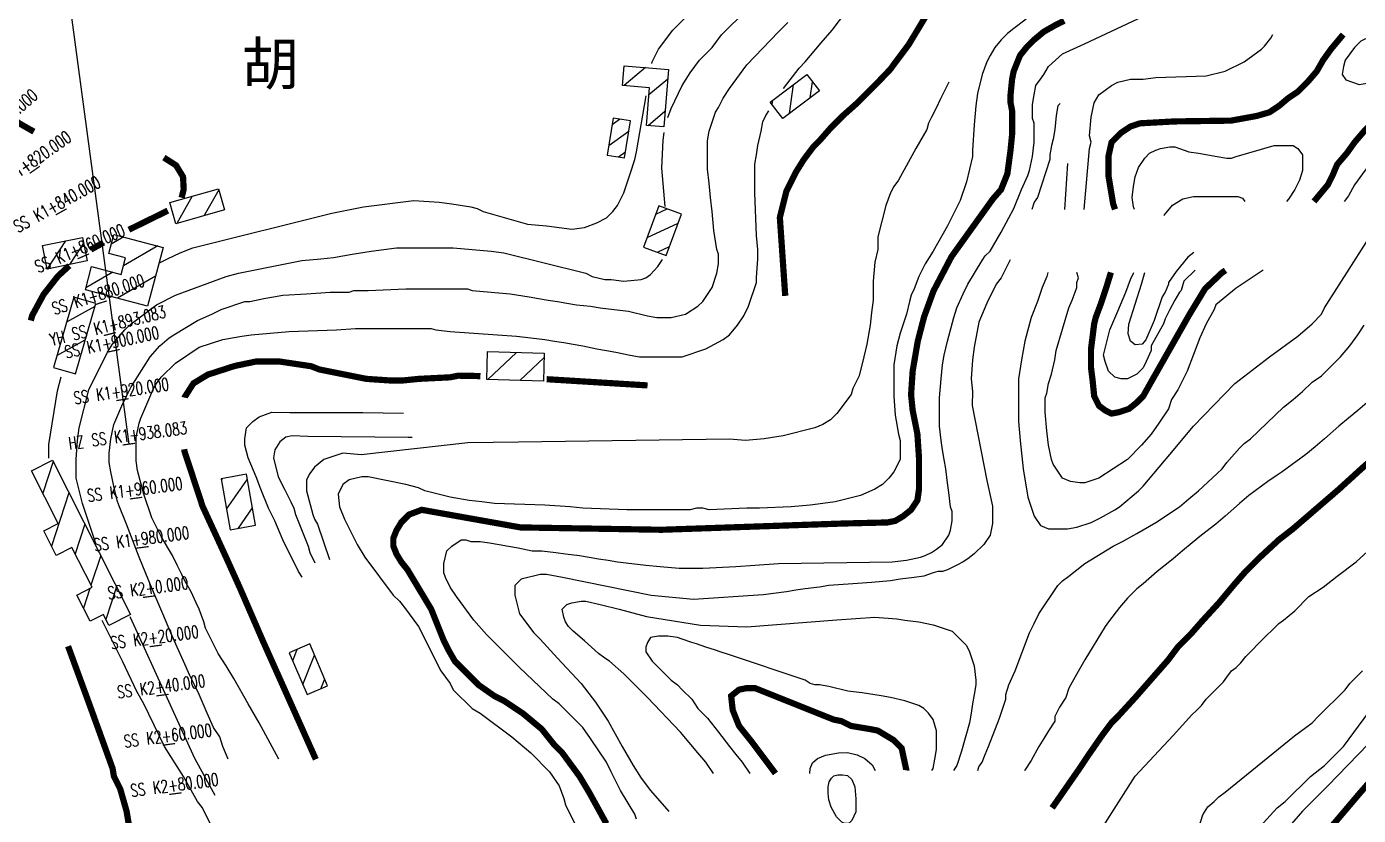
# Model space of a CAD drawing. Extents: x 35515948 to 35520624, y 3302916 to 3308279.
# Drawn here: x 35518565 to 35519101, y 3304889 to 3305207 of the extents above; entities that cross this region are included whole.
import ezdxf

# ---------------------------------------------------------------- set-up
doc = ezdxf.new("R2010")
doc.units = 0
doc.header["$LTSCALE"] = 10000
doc.header["$MEASUREMENT"] = 0
doc.layers.get('0').update_dxf_attribs({"linetype": 'CONTINUOUS'})
doc.layers.add('2113', color=7, linetype='CONTINUOUS')
doc.layers.add('HY_DX_DGXZ', color=3, linetype='CONTINUOUS')
doc.styles.add('HyStandard', font='txt.shx', dxfattribs={"width": 0.7, "bigfont": 'hztxt.shx'})
doc.styles.add('仿宋体', font='')
doc.styles.get('仿宋体').set_extended_font_data('文鼎CS仿宋体')

msp = doc.modelspace()

# ---------------------------------------------------------------- linework, layer by layer
at = {"linetype": 'Continuous', "lineweight": -3, "transparency": 33554687}
msp.add_line((35518577.68, 3305250.35), (35518606.01, 3305038.65), dxfattribs=at)
at = {"linetype": 'Continuous', "ltscale": 0.005, "transparency": 33554687, "const_width": 0.5}
for points in [[(35518570.24, 3305150.53), (35518566.15, 3305147.66)], [(35518581.01, 3305133.39), (35518576.65, 3305130.94)], [(35518590.02, 3305115.26), (35518585.43, 3305113.26)], [(35518597.16, 3305096.32), (35518592.4, 3305094.79)], [(35518600.8, 3305083.58), (35518595.95, 3305082.37)], [(35518600.8, 3305083.58), (35518595.95, 3305082.37)], [(35518602.39, 3305076.77), (35518597.5, 3305075.71)], [(35518605.97, 3305056.94), (35518601.03, 3305056.19)], [(35518608.49, 3305038.99), (35518603.53, 3305038.32)], [(35518608.49, 3305038.99), (35518603.53, 3305038.32)], [(35518611.39, 3305017.26), (35518606.44, 3305016.6)], [(35518614.05, 3304997.44), (35518609.09, 3304996.78)], [(35518616.7, 3304977.62), (35518611.74, 3304976.95)], [(35518619.35, 3304957.79), (35518614.4, 3304957.13)], [(35518622, 3304937.97), (35518617.05, 3304937.31)], [(35518624.66, 3304918.15), (35518619.7, 3304917.48)], [(35518627.31, 3304898.32), (35518622.35, 3304897.66)]]:
    msp.add_lwpolyline(points, dxfattribs=at)
at = {"layer": '2113', "linetype": 'Continuous', "ltscale": 0.005}
for p, q in [((35518813.88, 3305190.24), (35518805.29, 3305182.99)), ((35518822.81, 3305185.63), (35518815.28, 3305179.27)), ((35518880.16, 3305178.03), (35518881.07, 3305184.52)), ((35518871.79, 3305171.73), (35518873.44, 3305183.44)), ((35518864.82, 3305175.32), (35518865.07, 3305177.14)), ((35518800.43, 3305167.32), (35518803.44, 3305169.48)), ((35518821.71, 3305172.54), (35518814.97, 3305166.85)), ((35518799.06, 3305158.9), (35518807.24, 3305164.78)), ((35518802.97, 3305154.28), (35518805.86, 3305156.36)), ((35518631.44, 3305138.44), (35518625.32, 3305127.51)), ((35518642.22, 3305141.05), (35518636.39, 3305130.63)), ((35518818.05, 3305131.26), (35518822.65, 3305133.37)), ((35518814.55, 3305121.86), (35518826.99, 3305127.56)), ((35518580.58, 3305120.51), (35518573.15, 3305109.28)), ((35518604.01, 3305122.04), (35518598.93, 3305119.09)), ((35518571.47, 3305118.66), (35518571.3, 3305118.39)), ((35518587.83, 3305119.55), (35518582.14, 3305110.95)), ((35518617.68, 3305118.43), (35518603.88, 3305110.4)), ((35518818.66, 3305115.94), (35518823.5, 3305118.16)), ((35518599.59, 3305107.9), (35518588.78, 3305101.61)), ((35518616.79, 3305106.34), (35518601.47, 3305097.42)), ((35518581.02, 3305087.88), (35518592.43, 3305094.18)), ((35518577.11, 3305074.29), (35518588.52, 3305080.59)), ((35518762, 3305075.59), (35518750.41, 3305064.65)), ((35518773.05, 3305073.48), (35518763.3, 3305064.28)), ((35518575.55, 3305031.68), (35518571.38, 3305018.96)), ((35518643.25, 3305024.13), (35518643.74, 3305024.84)), ((35518645.31, 3305012.53), (35518653.74, 3305024.6)), ((35518581.94, 3305019.07), (35518574.91, 3304997.65)), ((35518650.09, 3305004.82), (35518655.8, 3305013.01)), ((35518588.32, 3305006.45), (35518584.41, 3304994.52)), ((35518594.71, 3304993.83), (35518590.79, 3304981.9)), ((35518590.36, 3304980.59), (35518587.77, 3304972.67)), ((35518601.09, 3304981.21), (35518596.78, 3304968.08)), ((35518671.95, 3304951.48), (35518673.81, 3304956.1)), ((35518676.03, 3304941.95), (35518680.73, 3304953.67)), ((35518683.23, 3304940.2), (35518684.81, 3304944.14))]:
    msp.add_line(p, q, dxfattribs=at)
for points in [[(35518823.13, 3305189.47), (35518821.19, 3305166.32), (35518814.24, 3305166.91), (35518815.52, 3305182.13), (35518804.68, 3305183.04), (35518805.35, 3305190.96)], [(35518878.83, 3305187.5), (35518883.86, 3305180.82), (35518869.07, 3305169.68), (35518864.04, 3305176.36)], [(35518798.42, 3305155.02), (35518805.45, 3305153.87), (35518807.89, 3305168.75), (35518800.86, 3305169.9)], [(35518642.11, 3305141.45), (35518644.52, 3305132.93), (35518624.95, 3305127.4), (35518622.55, 3305135.93)], [(35518813.12, 3305118), (35518822.19, 3305114.63), (35518828.36, 3305131.25), (35518819.3, 3305134.62)], [(35518587.35, 3305121.89), (35518589.28, 3305112.4), (35518573.18, 3305109.13), (35518571.26, 3305118.61)], [(35518619.83, 3305117.86), (35518613.59, 3305094.22), (35518588.57, 3305100.83), (35518591.04, 3305110.16), (35518602.99, 3305107), (35518604.75, 3305113.68), (35518597.97, 3305115.46), (35518599.99, 3305123.1)], [(35518575.75, 3305069.56), (35518584.61, 3305067.01), (35518592.75, 3305095.28), (35518583.89, 3305097.83)], [(35518773.1, 3305075.27), (35518772.78, 3305064), (35518749.99, 3305064.66), (35518750.31, 3305075.93)], [(35518606.73, 3304970.07), (35518598.01, 3304965.65), (35518595.78, 3304970.07), (35518590.45, 3304967.37), (35518585.11, 3304977.93), (35518591.24, 3304981.03), (35518583.14, 3304997.02), (35518576.84, 3304993.83), (35518571.82, 3305003.76), (35518577.59, 3305006.68), (35518566.83, 3305027.94), (35518575.28, 3305032.22)], [(35518646.79, 3305004.23), (35518657.04, 3305006.06), (35518653.39, 3305026.56), (35518643.14, 3305024.73)], [(35518677.77, 3304937.87), (35518685.99, 3304941.38), (35518678.78, 3304958.23), (35518670.56, 3304954.72)]]:
    msp.add_lwpolyline(points, close=True, dxfattribs=at)
at = {"layer": 'HY_DX_DGXZ', "linetype": 'Continuous', "ltscale": 0.005}
for points, elevation in [([(35518869.43, 3305181.76), (35518875.63, 3305190.02), (35518878.17, 3305192.56), (35518884.52, 3305200.18), (35518888.96, 3305205.26), (35518900.39, 3305220.5), (35518903.57, 3305225.58), (35518908.65, 3305233.2), (35518911.82, 3305238.28), (35518913.73, 3305242.73), (35518916.27, 3305247.17), (35518921.35, 3305254.79), (35518921.98, 3305257.33), (35518933.41, 3305274.48), (35518940.4, 3305283.37), (35518953.1, 3305296.07), (35518953.11, 3305296.08)], 420), ([(35518816.45, 3305191.88), (35518816.57, 3305192.56), (35518819.11, 3305197.64), (35518824.83, 3305205.26), (35518843.24, 3305223.68), (35518855.26, 3305237.71), (35518862.49, 3305247.74), (35518867.81, 3305257.42), (35518871.57, 3305263.81)], 405), ([(35518822.8, 3305170.2), (35518824.22, 3305173.71), (35518828.64, 3305183.04), (35518831.81, 3305188.12), (35518835.62, 3305193.2), (35518840.7, 3305198.28), (35518844.51, 3305203.36), (35518854.67, 3305213.52), (35518859.75, 3305218.6), (35518866.1, 3305225.58), (35518867.37, 3305226.22), (35518872.44, 3305231.96), (35518878.1, 3305238.33), (35518882.81, 3305243.56), (35518887.44, 3305250.53), (35518892.83, 3305263.81)], 410), ([(35518646.01, 3304911.8), (35518643.85, 3304916.97), (35518642.58, 3304920.78), (35518640.04, 3304924.59), (35518637.5, 3304930.31), (35518634.33, 3304937.93), (35518632.42, 3304941.74), (35518630.52, 3304945.55), (35518627.98, 3304951.26), (35518625.44, 3304956.98), (35518622.9, 3304962.69), (35518619.72, 3304970.31), (35518616.55, 3304977.93), (35518614.01, 3304983.65), (35518610.2, 3304993.17), (35518605.12, 3305006.51), (35518601.94, 3305014.13), (35518601.31, 3305016.03), (35518600.04, 3305021.75), (35518598.77, 3305027.46), (35518598.13, 3305031.27), (35518598.13, 3305035.08), (35518598.77, 3305040.8), (35518600.04, 3305046.51), (35518603.21, 3305054.13), (35518605.12, 3305057.94), (35518607.02, 3305061.75), (35518614.64, 3305073.82), (35518618.45, 3305078.26), (35518622.26, 3305081.44), (35518624.17, 3305082.71), (35518633.69, 3305088.42), (35518639.41, 3305090.96), (35518643.22, 3305092.87), (35518652.74, 3305096.04), (35518654.65, 3305096.04), (35518660.36, 3305097.31), (35518664.17, 3305097.95), (35518667.98, 3305098.58), (35518677.51, 3305099.22), (35518687.03, 3305099.85), (35518690.84, 3305099.85), (35518694.65, 3305099.85), (35518696.56, 3305100.49), (35518698.46, 3305100.49), (35518702.27, 3305100.49), (35518717.51, 3305101.12), (35518721.32, 3305101.12), (35518742.28, 3305101.12), (35518744.18, 3305100.49), (35518751.8, 3305099.85), (35518759.42, 3305099.22), (35518767.04, 3305097.95), (35518770.85, 3305097.31), (35518774.66, 3305096.68), (35518778.47, 3305096.04), (35518782.28, 3305095.41), (35518786.09, 3305094.77), (35518791.81, 3305094.14), (35518795.62, 3305093.5), (35518801.33, 3305092.87), (35518807.05, 3305092.23), (35518814.67, 3305090.33), (35518818.48, 3305089.69), (35518824.19, 3305089.69), (35518829.91, 3305090.96), (35518834.99, 3305094.14), (35518836.89, 3305096.04), (35518840.7, 3305101.76), (35518842.61, 3305107.47), (35518843.24, 3305111.28), (35518843.24, 3305115.09), (35518842.61, 3305117), (35518841.34, 3305124.62), (35518840.7, 3305132.24), (35518840.07, 3305137.95), (35518839.43, 3305143.67), (35518838.8, 3305149.38), (35518838.8, 3305160.81), (35518839.43, 3305164.62), (35518841.97, 3305172.24), (35518843.24, 3305174.15), (35518845.15, 3305177.96), (35518847.69, 3305181.77), (35518854.67, 3305191.29), (35518867.37, 3305204.63), (35518871.18, 3305208.44)], 415), ([(35518967.07, 3305209.71), (35518961.99, 3305205.9), (35518959.45, 3305203.99), (35518956.91, 3305201.45), (35518954.37, 3305198.28), (35518952.46, 3305195.1), (35518951.19, 3305192.56), (35518949.29, 3305187.48), (35518947.38, 3305179.86), (35518946.75, 3305174.78), (35518946.11, 3305167.16), (35518945.48, 3305157), (35518945.48, 3305154.46), (35518942.94, 3305144.3), (35518940.4, 3305136.68), (35518935.32, 3305126.52), (35518929.6, 3305116.36), (35518926.43, 3305111.28), (35518923.89, 3305106.2), (35518921.98, 3305101.12), (35518920.71, 3305098.58), (35518920.08, 3305096.04), (35518918.81, 3305090.96), (35518916.27, 3305083.34), (35518915, 3305078.26), (35518913.73, 3305070.64), (35518913.73, 3305057.94), (35518914.36, 3305050.32), (35518915.63, 3305042.7), (35518916.27, 3305040.16), (35518916.27, 3305032.54), (35518913.73, 3305027.46), (35518911.82, 3305024.92), (35518909.28, 3305022.38), (35518906.11, 3305020.48), (35518900.39, 3305017.94), (35518890.23, 3305015.4), (35518885.15, 3305014.76), (35518880.07, 3305014.13), (35518872.45, 3305013.49), (35518859.75, 3305012.86), (35518854.67, 3305012.86), (35518839.43, 3305012.22), (35518836.89, 3305012.86), (35518834.35, 3305012.86), (35518831.81, 3305012.22), (35518806.41, 3305012.22), (35518788.63, 3305012.86), (35518783.55, 3305013.49), (35518773.39, 3305014.13), (35518753.07, 3305014.76), (35518747.99, 3305015.4), (35518742.91, 3305016.03), (35518735.29, 3305017.3), (35518725.13, 3305019.84), (35518722.59, 3305021.11), (35518717.51, 3305022.38), (35518702.27, 3305025.56), (35518699.73, 3305025.56), (35518694.65, 3305024.29), (35518692.11, 3305022.38), (35518690.21, 3305018.57), (35518690.84, 3305013.49), (35518692.75, 3305008.41), (35518697.83, 3304998.25), (35518701, 3304993.17), (35518712.43, 3304977.93), (35518714.97, 3304975.39), (35518716.88, 3304972.85), (35518720.69, 3304967.77), (35518722.59, 3304965.23), (35518731.48, 3304947.45), (35518735.29, 3304942.37), (35518736.56, 3304939.83), (35518744.18, 3304932.21), (35518747.36, 3304930.31), (35518760.06, 3304920.78), (35518767.68, 3304914.43), (35518775.3, 3304906.81), (35518779.11, 3304901.1), (35518781.01, 3304896.02), (35518781.65, 3304893.48), (35518788, 3304880.78)], 445), ([(35518618.09, 3305111.57), (35518621.63, 3305113.19), (35518626.71, 3305115.73), (35518631.79, 3305117.63), (35518687.67, 3305131.6), (35518700.37, 3305134.14), (35518720.69, 3305136.68), (35518730.85, 3305136.05), (35518735.93, 3305135.41), (35518743.55, 3305134.14), (35518746.09, 3305133.51), (35518748.63, 3305132.24), (35518766.41, 3305127.16), (35518774.03, 3305126.52), (35518784.19, 3305125.25), (35518789.27, 3305125.89), (35518794.35, 3305127.79), (35518798.16, 3305129.7), (35518800.7, 3305132.24), (35518802.6, 3305134.78), (35518805.14, 3305139.86), (35518807.68, 3305147.48), (35518809.59, 3305153.19), (35518810.22, 3305156.37), (35518814.16, 3305178.82)], 405), ([(35518666.42, 3304911.8), (35518658.46, 3304926.5), (35518654.01, 3304934.12), (35518648.3, 3304944.28), (35518645.12, 3304949.36), (35518641.95, 3304954.44), (35518636.87, 3304964.6), (35518636.23, 3304967.14), (35518634.33, 3304972.22), (35518633.06, 3304974.76), (35518631.15, 3304979.2), (35518628.61, 3304983.65), (35518627.34, 3304986.19), (35518625.44, 3304990), (35518623.53, 3304993.81), (35518619.09, 3305001.43), (35518617.18, 3305005.24), (35518615.28, 3305009.05), (35518612.1, 3305018.57), (35518609.56, 3305028.1), (35518608.93, 3305031.91), (35518608.93, 3305041.43), (35518610.2, 3305047.15), (35518610.83, 3305049.05), (35518614.01, 3305056.67), (35518615.91, 3305061.12), (35518617.18, 3305063.02), (35518619.09, 3305065.56), (35518624.8, 3305071.28), (35518634.33, 3305077.63), (35518643.85, 3305080.8), (35518647.66, 3305081.44), (35518651.47, 3305082.07), (35518655.28, 3305082.71), (35518662.9, 3305083.34), (35518670.52, 3305083.98), (35518689.57, 3305084.61), (35518697.19, 3305085.25), (35518701, 3305085.25), (35518727.67, 3305085.25), (35518729.58, 3305084.61), (35518735.29, 3305083.98), (35518744.82, 3305083.34), (35518754.34, 3305082.71), (35518761.96, 3305082.07), (35518767.68, 3305081.44), (35518773.39, 3305080.8), (35518777.2, 3305080.17), (35518781.01, 3305079.53), (35518784.82, 3305078.9), (35518788.63, 3305078.26), (35518794.35, 3305076.99), (35518798.16, 3305076.36), (35518801.97, 3305075.72), (35518807.68, 3305074.45), (35518811.49, 3305073.82), (35518828.64, 3305073.82), (35518838.16, 3305076.99), (35518845.15, 3305080.8), (35518847.69, 3305082.71), (35518850.86, 3305086.52), (35518853.4, 3305090.33), (35518855.31, 3305094.14), (35518858.48, 3305103.66), (35518858.48, 3305105.57), (35518859.12, 3305113.19), (35518859.12, 3305117), (35518858.48, 3305122.71), (35518857.85, 3305139.86), (35518857.85, 3305151.29), (35518858.48, 3305155.1), (35518859.12, 3305158.91), (35518860.39, 3305164.62), (35518861.02, 3305168.43), (35518862.29, 3305170.97), (35518863.48, 3305172.76)], 420), ([(35518821.78, 3305134.29), (35518820.47, 3305149.73), (35518820.99, 3305160.98), (35518821.32, 3305164.08)], 410), ([(35518592.86, 3304998.46), (35518592.79, 3304998.61), (35518587.34, 3305014.76), (35518584.8, 3305024.92), (35518584.8, 3305032.54), (35518585.43, 3305040.16), (35518586.07, 3305045.24), (35518589.88, 3305060.48), (35518597.5, 3305075.72), (35518599.4, 3305078.9), (35518604.48, 3305084.61), (35518607.02, 3305087.15), (35518617.18, 3305094.77), (35518624.8, 3305098.58), (35518629.88, 3305100.49), (35518634.96, 3305102.39), (35518640.04, 3305104.3), (35518645.12, 3305106.2), (35518650.2, 3305107.47), (35518662.9, 3305110.01), (35518675.6, 3305112.55), (35518683.22, 3305113.19), (35518688.3, 3305113.82), (35518695.92, 3305115.09), (35518703.54, 3305116.36), (35518708.62, 3305117), (35518713.7, 3305117.63), (35518736.56, 3305117.63), (35518744.18, 3305117), (35518751.8, 3305116.36), (35518756.88, 3305115.73), (35518789.9, 3305107.47), (35518792.44, 3305106.2), (35518797.52, 3305104.93), (35518800.06, 3305104.93), (35518805.14, 3305104.3), (35518812.13, 3305104.93), (35518814.03, 3305105.57), (35518815.93, 3305106.92), (35518818.9, 3305110.23), (35518820.69, 3305112.99)], 410), ([(35518573.86, 3305032.95), (35518573.86, 3305038.46), (35518577.35, 3305060.18), (35518578.82, 3305065.82)], 405), ([(35518988.66, 3304869.98), (35519010.82, 3304904.96), (35519026.08, 3304921.44), (35519033.67, 3304929.73), (35519035.65, 3304931.58), (35519037.55, 3304933.48), (35519039.46, 3304936.02), (35519041.36, 3304937.93), (35519044.54, 3304941.1), (35519046.44, 3304943.01), (35519047.71, 3304944.91), (35519049.62, 3304947.45), (35519051.52, 3304948.72), (35519053.43, 3304950.63), (35519055.33, 3304953.17), (35519062.95, 3304960.79), (35519066.76, 3304964.6), (35519068.67, 3304966.5), (35519070.57, 3304967.77), (35519075.02, 3304971.58), (35519080.73, 3304977.3), (35519086.45, 3304981.11), (35519092.16, 3304985.55), (35519099.78, 3304991.27), (35519107.4, 3304998.25)], 445), ([(35518647.03, 3304869.35), (35518635.6, 3304892.21), (35518633.69, 3304894.75), (35518627.98, 3304904.91), (35518620.36, 3304916.97), (35518612.1, 3304934.12), (35518609.18, 3304939.06), (35518603.42, 3304951.26), (35518595.28, 3304967.61)], 405), ([(35518640.8, 3304897.28), (35518632.52, 3304912.19), (35518606.67, 3304968.89), (35518606.54, 3304969.16)], 410)]:
    msp.add_lwpolyline(points, dxfattribs=dict(at, elevation=elevation))
at = {"layer": 'HY_DX_DGXZ', "linetype": 'Continuous', "ltscale": 0.005, "flags": 128}
for points, elevation in [([(35518810.22, 3304887.76), (35518809.59, 3304889.67), (35518803.87, 3304899.19), (35518801.97, 3304903), (35518800.06, 3304906.81), (35518798.16, 3304910.62), (35518791.81, 3304920.15), (35518788.63, 3304924.59), (35518779.11, 3304934.12), (35518776.57, 3304936.02), (35518763.23, 3304948.72), (35518749.9, 3304962.06), (35518744.82, 3304967.77), (35518737.83, 3304977.3), (35518735.29, 3304981.11), (35518733.39, 3304984.92), (35518732.75, 3304986.82), (35518732.75, 3304990.63), (35518734.02, 3304995.71), (35518735.93, 3304997.62), (35518739.74, 3305000.16), (35518741.64, 3305000.16), (35518743.55, 3304999.52), (35518747.36, 3304999.52), (35518751.17, 3304998.89), (35518754.98, 3304998.25), (35518758.79, 3304997.62), (35518762.6, 3304996.98), (35518768.31, 3304995.71), (35518772.12, 3304995.71), (35518777.84, 3304995.08), (35518781.65, 3304994.44), (35518787.36, 3304993.81), (35518791.17, 3304993.17), (35518794.98, 3304992.54), (35518798.79, 3304991.9), (35518802.6, 3304991.27), (35518808.32, 3304990.63), (35518814.03, 3304990), (35518819.75, 3304989.36), (35518827.37, 3304988.73), (35518836.89, 3304988.73), (35518850.23, 3304989.36), (35518857.85, 3304990), (35518867.37, 3304990.63), (35518913.09, 3304991.27), (35518918.81, 3304991.9), (35518924.52, 3304993.17), (35518926.43, 3304993.81), (35518928.97, 3304995.08), (35518930.87, 3304996.35), (35518933.41, 3304998.25), (35518935.95, 3305002.06), (35518936.59, 3305003.97), (35518937.22, 3305007.78), (35518937.22, 3305011.59), (35518936.59, 3305013.49), (35518935.95, 3305019.21), (35518935.32, 3305023.02), (35518934.68, 3305028.73), (35518934.05, 3305032.54), (35518933.41, 3305036.35), (35518932.78, 3305040.16), (35518932.14, 3305045.88), (35518932.14, 3305057.31), (35518932.78, 3305064.93), (35518933.41, 3305070.64), (35518934.05, 3305074.45), (35518935.32, 3305080.17), (35518937.86, 3305089.69), (35518939.13, 3305093.5), (35518941.67, 3305099.22), (35518943.57, 3305103.03), (35518949.29, 3305112.55), (35518950.56, 3305114.46), (35518952.46, 3305116.36), (35518956.91, 3305123.98), (35518960.08, 3305129.7), (35518961.99, 3305133.51), (35518965.16, 3305141.13), (35518967.7, 3305146.84), (35518968.34, 3305148.75), (35518969.61, 3305154.46), (35518970.24, 3305160.18), (35518970.24, 3305167.8), (35518969.61, 3305169.7), (35518969.61, 3305175.42), (35518970.24, 3305179.23), (35518970.88, 3305183.04), (35518972.78, 3305185.58), (35518974.05, 3305187.48), (35518975.94, 3305190.71), (35518981.61, 3305195.77), (35518990.51, 3305199.78), (35519035.94, 3305221.23)], 455), ([(35519200.11, 3305207.17), (35519192.49, 3305205.9), (35519184.87, 3305204.63), (35519174.71, 3305202.09), (35519169.63, 3305200.18), (35519167.09, 3305198.91), (35519162.01, 3305195.74), (35519151.85, 3305188.75), (35519146.77, 3305185.58), (35519128.99, 3305172.88), (35519123.91, 3305167.8), (35519115.66, 3305162.08), (35519109.94, 3305157.64), (35519105.5, 3305152.56), (35519104.23, 3305150.02), (35519102.32, 3305147.48), (35519099.15, 3305143.03), (35519096.61, 3305138.59), (35519094.94, 3305136.36)], 470), ([(35518990.3, 3305133.17), (35518992.47, 3305157.64), (35518993.1, 3305160.18), (35518992.47, 3305162.72), (35518993.1, 3305170.34), (35518994.37, 3305176.05), (35518996.28, 3305179.23), (35519001.36, 3305183.04), (35519003.9, 3305184.31), (35519008.98, 3305185.58), (35519014.06, 3305185.58), (35519019.14, 3305186.21), (35519039.46, 3305186.85), (35519047.08, 3305188.75), (35519054.7, 3305192.56), (35519061.68, 3305197.64), (35519062.95, 3305198.91), (35519065.49, 3305202.09), (35519066.29, 3305203.53)], 470), ([(35518935.95, 3305184.36), (35518932.43, 3305177.37), (35518930.87, 3305174.15), (35518928.97, 3305170.34), (35518927.7, 3305167.8), (35518927.06, 3305165.26), (35518922.62, 3305157.64), (35518915.63, 3305144.94), (35518913.73, 3305142.4), (35518912.46, 3305139.86), (35518910.55, 3305134.78), (35518907.38, 3305122.08), (35518907.38, 3305117), (35518906.11, 3305111.92), (35518905.47, 3305104.3), (35518905.47, 3305101.76), (35518905.47, 3305096.68), (35518904.84, 3305091.6), (35518904.2, 3305086.52), (35518902.93, 3305078.9), (35518901.66, 3305073.82), (35518899.76, 3305066.2), (35518897.22, 3305061.12), (35518896.58, 3305058.58), (35518890.87, 3305050.96), (35518888.33, 3305048.42), (35518885.15, 3305046.51), (35518881.98, 3305045.24), (35518869.28, 3305042.07), (35518861.66, 3305040.8), (35518854.04, 3305040.16), (35518847.62, 3305040.72), (35518762.83, 3305039.46), (35518742.34, 3305039.15), (35518699.47, 3305034.42), (35518692.11, 3305035.08), (35518684.49, 3305032.54), (35518680.68, 3305029.37), (35518678.78, 3305026.83), (35518677.51, 3305024.29), (35518677.51, 3305019.84), (35518680.05, 3305010.32), (35518680.68, 3305008.41), (35518681.95, 3305006.51), (35518686.7, 3304992.28)], 440), ([(35518980.74, 3305175.75), (35518979.77, 3305174.78), (35518979.13, 3305170.97), (35518978.5, 3305165.26), (35518977.86, 3305161.45), (35518977.23, 3305158.91), (35518976.59, 3305155.1), (35518976.59, 3305153.19), (35518971.51, 3305137.95), (35518970.24, 3305136.05), (35518969.28, 3305133.17)], 460), ([(35519010.57, 3305133.17), (35519010.25, 3305134.14), (35519009.61, 3305137.95), (35519010.25, 3305142.4), (35519010.88, 3305146.21), (35519012.15, 3305150.02), (35519014.69, 3305153.83), (35519016.6, 3305155.73), (35519019.14, 3305157), (35519021.04, 3305157.64), (35519024.85, 3305158.27), (35519026.76, 3305158.27), (35519032.47, 3305156.37), (35519036.28, 3305155.73), (35519040.09, 3305155.1), (35519043.9, 3305154.46), (35519047.71, 3305153.83), (35519049.62, 3305153.83), (35519051.52, 3305154.46), (35519066.76, 3305158.91), (35519074.38, 3305158.91), (35519076.29, 3305157.64), (35519078.19, 3305155.1), (35519078.19, 3305148.75), (35519076.92, 3305144.94), (35519075.02, 3305141.13), (35519072.48, 3305137.32), (35519071.68, 3305136.36)], 480), ([(35518983.68, 3305151.61), (35518982.38, 3305133.17)], 465), ([(35519022.45, 3305130.68), (35519022.59, 3305130.98), (35519025.82, 3305134.91), (35519030.01, 3305137.44), (35519034.37, 3305138.4), (35519052.16, 3305138.4), (35519053.99, 3305137.7), (35519055, 3305136.36)], 485), ([(35518975.79, 3305107.79), (35518975.33, 3305106.13), (35518973.42, 3305101.76), (35518971.51, 3305096.04), (35518968.97, 3305089.69), (35518966.43, 3305080.17), (35518965.16, 3305072.55), (35518963.89, 3305064.93), (35518963.89, 3305047.78), (35518964.53, 3305040.16), (35518965.8, 3305028.73), (35518967.7, 3305017.3), (35518970.24, 3305009.68), (35518972.78, 3305005.87), (35518975.96, 3305004.6), (35518983.58, 3305004.6), (35518987.39, 3305005.24), (35518993.1, 3305007.14), (35518996.91, 3305009.05), (35519002.63, 3305012.22), (35519004.53, 3305013.49), (35519012.15, 3305019.84), (35519014.06, 3305021.75), (35519024.85, 3305034.45), (35519034.38, 3305045.88), (35519050.89, 3305063.02), (35519064.86, 3305073.82), (35519076.29, 3305082.07), (35519082, 3305087.15), (35519085.81, 3305090.96), (35519087.08, 3305093.5), (35519113.75, 3305135.41)], 465), ([(35519034.39, 3305115.8), (35519032.1, 3305113.89), (35519027.3, 3305108.14), (35519024.22, 3305103.66), (35519024.22, 3305103.03), (35519022.95, 3305099.85), (35519021.68, 3305097.95), (35519018.5, 3305088.42), (35519015.18, 3305080.67), (35519013.61, 3305078.84), (35519010.82, 3305078.66), (35519008.99, 3305080.06), (35519008.03, 3305083.02), (35519008.29, 3305086.95), (35519013.35, 3305103.08), (35519014.76, 3305107.79)], 485), ([(35518960.53, 3305112.82), (35518956.91, 3305105.57), (35518955, 3305103.03), (35518951.19, 3305095.41), (35518948.02, 3305087.79), (35518946.11, 3305077.63), (35518945.48, 3305072.55), (35518944.84, 3305064.93), (35518945.48, 3305059.85), (35518945.23, 3305054.27), (35518951.22, 3305024.03), (35518953.43, 3305013.64), (35518953.43, 3305006.71), (35518952.46, 3305002.06), (35518949.92, 3304998.25), (35518946.11, 3304994.44), (35518943.57, 3304992.54), (35518941.67, 3304991.27), (35518939.13, 3304990), (35518935.32, 3304988.09), (35518933.41, 3304987.46), (35518931.51, 3304987.46), (35518929.6, 3304986.82), (35518925.79, 3304985.55), (35518921.98, 3304984.92), (35518916.27, 3304984.28), (35518912.46, 3304983.65), (35518904.84, 3304983.01), (35518897.22, 3304982.38), (35518887.69, 3304981.74), (35518883.88, 3304981.11), (35518878.17, 3304980.47), (35518874.36, 3304979.84), (35518870.55, 3304979.2), (35518861.25, 3304978.07), (35518833.19, 3304976.18), (35518816.16, 3304977.75), (35518780.54, 3304985), (35518774.03, 3304986.19), (35518771.49, 3304986.19), (35518763.87, 3304984.28), (35518761.33, 3304981.74), (35518761.33, 3304977.93), (35518763.23, 3304970.31), (35518768.95, 3304962.69), (35518771.49, 3304960.15), (35518778.47, 3304952.53), (35518788, 3304942.37), (35518793.71, 3304934.75), (35518798.79, 3304927.13), (35518804.51, 3304916.97), (35518808.95, 3304909.35), (35518812.13, 3304904.27), (35518815.94, 3304899.19), (35518823.21, 3304890.78)], 460), ([(35519062.33, 3305108.63), (35519051.46, 3305101.42), (35519043.27, 3305094.77), (35519042.63, 3305092.87), (35519039.46, 3305087.15), (35519036.92, 3305081.44), (35519031.84, 3305068.1), (35519029.93, 3305064.29), (35519028.03, 3305060.48), (35519025.49, 3305056.67), (35519024.22, 3305052.86), (35519020.41, 3305047.15), (35519017.23, 3305042.7), (35519013.42, 3305038.26), (35519007.71, 3305032.54), (35518996.28, 3305024.92), (35518990.56, 3305023.02), (35518988.66, 3305023.02), (35518984.85, 3305023.65), (35518981.67, 3305024.92), (35518977.86, 3305030.64), (35518977.23, 3305032.54), (35518975.96, 3305038.26), (35518975.32, 3305043.97), (35518974.69, 3305051.59), (35518974.69, 3305057.31), (35518975.32, 3305059.21), (35518975.96, 3305063.02), (35518977.23, 3305066.83), (35518978.5, 3305072.55), (35518979.13, 3305076.36), (35518984.21, 3305093.5), (35518985.48, 3305096.68), (35518986.75, 3305099.85), (35518987.39, 3305101.76), (35518987.39, 3305103.66), (35518988.02, 3305105.57), (35518987.44, 3305107.79)], 470), ([(35519035.03, 3305108.63), (35519030.44, 3305104.21), (35519029.3, 3305100.49), (35519028.66, 3305099.85), (35519026.76, 3305096.68), (35519024.85, 3305092.87), (35519022.95, 3305089.06), (35519022.31, 3305087.15), (35519017.23, 3305078.26), (35519017.23, 3305076.36), (35519015.33, 3305071.91), (35519014.06, 3305069.37), (35519011.52, 3305066.83), (35519007.71, 3305064.93), (35519005.17, 3305064.93), (35519002.63, 3305065.56), (35519000.09, 3305068.1), (35518998.82, 3305071.91), (35518998.18, 3305074.45), (35519000.72, 3305084.61), (35519003.9, 3305092.23), (35519007.07, 3305099.85), (35519008.98, 3305104.93), (35519010.25, 3305107.47), (35519010.32, 3305107.79)], 480), ([(35518947.56, 3304907.33), (35518948.02, 3304908.72), (35518949.29, 3304910.62), (35518950.56, 3304913.8), (35518951.83, 3304916.97), (35518956.27, 3304928.4), (35518958.81, 3304936.02), (35518958.81, 3304937.93), (35518960.08, 3304941.74), (35518962.62, 3304947.45), (35518968.34, 3304962.69), (35518970.24, 3304966.5), (35518972.15, 3304970.31), (35518979.77, 3304981.74), (35518981.67, 3304983.65), (35518984.21, 3304985.55), (35518990.56, 3304990.63), (35519001.99, 3304997.62), (35519005.8, 3304999.52), (35519011.52, 3305002.7), (35519019.14, 3305007.14), (35519028.66, 3305013.49), (35519032.47, 3305016.67), (35519036.28, 3305019.84), (35519043.9, 3305026.83), (35519045.81, 3305028.73), (35519047.71, 3305031.27), (35519052.79, 3305036.99), (35519054.7, 3305038.89), (35519057.24, 3305040.8), (35519070.57, 3305053.5), (35519074.38, 3305056.67), (35519078.19, 3305059.85), (35519082, 3305063.66), (35519085.81, 3305066.2), (35519093.43, 3305073.82), (35519097.24, 3305078.26), (35519100.42, 3305082.71), (35519102.96, 3305086.52)], 460), ([(35518675.76, 3304985.06), (35518674.33, 3304987.46), (35518667.98, 3305000.16), (35518664.81, 3305007.78), (35518662.27, 3305012.86), (35518659.09, 3305020.48), (35518657.19, 3305025.56), (35518654.01, 3305033.18), (35518652.74, 3305038.26), (35518652.74, 3305040.8), (35518653.38, 3305045.24), (35518655.92, 3305047.78), (35518658.46, 3305049.69), (35518663.54, 3305051.59), (35518670.78, 3305051.43), (35518700.1, 3305051.43), (35518716.49, 3305051.12)], 430), ([(35519104.23, 3305055.4), (35519100.42, 3305052.23), (35519096.61, 3305049.05), (35519092.8, 3305045.88), (35519087.08, 3305040.8), (35519083.27, 3305037.62), (35519079.46, 3305034.45), (35519069.94, 3305027.46), (35519068.03, 3305026.19), (35519064.22, 3305023.65), (35519056.6, 3305017.94), (35519052.79, 3305014.76), (35519047.08, 3305009.68), (35519043.27, 3305006.51), (35519037.55, 3305002.06), (35519033.74, 3304998.89), (35519029.93, 3304995.71), (35519026.12, 3304992.54), (35519022.31, 3304989.36), (35519019.77, 3304987.46), (35519014.06, 3304982.38), (35519011.52, 3304980.47), (35519007.71, 3304976.66), (35519004.53, 3304972.85), (35519000.09, 3304967.14), (35518998.82, 3304965.23), (35518990.56, 3304951.9), (35518987.39, 3304946.18), (35518984.21, 3304940.47), (35518982.94, 3304936.66), (35518980.4, 3304932.85), (35518978.5, 3304929.04), (35518978.5, 3304927.13), (35518975.96, 3304923.32), (35518974.05, 3304920.15), (35518972.15, 3304916.97), (35518968.97, 3304911.26), (35518966.43, 3304907.45), (35518966.39, 3304907.33)], 455), ([(35518719.96, 3305041.35), (35518718.38, 3305041.35), (35518678.03, 3305041.67), (35518671.79, 3305042.07), (35518669.25, 3305041.43), (35518666.71, 3305039.53), (35518664.81, 3305036.35), (35518664.17, 3305033.18), (35518666.08, 3305025.56), (35518668.62, 3305020.48), (35518671.16, 3305015.4), (35518672.43, 3305012.86), (35518673.06, 3305010.32), (35518678.14, 3304997.62), (35518678.78, 3304995.08), (35518680.86, 3304990.91)], 435), ([(35518841.17, 3304906.11), (35518838.16, 3304910.62), (35518834.99, 3304914.43), (35518828, 3304922.69), (35518814.67, 3304936.66), (35518810.86, 3304940.47), (35518805.14, 3304946.18), (35518799.43, 3304951.26), (35518797.52, 3304952.53), (35518794.98, 3304954.44), (35518789.27, 3304959.52), (35518784.82, 3304963.33), (35518782.92, 3304965.23), (35518781.65, 3304967.14), (35518781.01, 3304969.04), (35518780.38, 3304972.22), (35518782.28, 3304974.12), (35518784.19, 3304974.76), (35518788, 3304975.39), (35518789.9, 3304975.39), (35518795.62, 3304974.12), (35518803.24, 3304972.22), (35518814.27, 3304969.25), (35518836.03, 3304965.78), (35518854.63, 3304965.15), (35518890.88, 3304967.99), (35518906.11, 3304969.04), (35518915, 3304968.41), (35518918.17, 3304967.77), (35518923.89, 3304967.14), (35518929.6, 3304965.87), (35518937.22, 3304963.33), (35518942.94, 3304957.61), (35518944.21, 3304955.07), (35518946.11, 3304949.36), (35518946.75, 3304943.64), (35518946.75, 3304941.74), (35518946.11, 3304937.93), (35518945.48, 3304934.12), (35518944.84, 3304930.31), (35518944.21, 3304926.5), (35518941.03, 3304915.07), (35518939.13, 3304909.35), (35518937.78, 3304907.33)], 465), ([(35518929.1, 3304907.33), (35518929.6, 3304908.08), (35518930.24, 3304911.89), (35518930.87, 3304915.7), (35518930.87, 3304923.32), (35518929.6, 3304927.77), (35518927.7, 3304930.31), (35518925.79, 3304932.21), (35518923.89, 3304933.48), (35518918.17, 3304935.39), (35518912.46, 3304936.66), (35518908.65, 3304937.29), (35518901.03, 3304938.56), (35518895.31, 3304939.2), (35518887.69, 3304941.1), (35518883.88, 3304941.74), (35518881.98, 3304941.74), (35518880.07, 3304942.37), (35518878.17, 3304943.64), (35518847.69, 3304953.8), (35518843.88, 3304955.07), (35518841.97, 3304955.71), (35518838.16, 3304956.98), (35518834.35, 3304958.25), (35518832.45, 3304958.88), (35518828.64, 3304960.15), (35518826.73, 3304960.79), (35518822.92, 3304961.42), (35518819.11, 3304961.42), (35518815.94, 3304960.79), (35518814.67, 3304958.88), (35518814.03, 3304956.98), (35518814.03, 3304955.07), (35518816.57, 3304951.26), (35518824.19, 3304943.64), (35518826.73, 3304941.74), (35518828.64, 3304939.83), (35518832.45, 3304936.02), (35518834.99, 3304932.21), (35518838.8, 3304928.4), (35518843.24, 3304922.69), (35518847.69, 3304916.97), (35518850.23, 3304913.8), (35518852.77, 3304910.62), (35518855.78, 3304906.11)], 470), ([(35519036.46, 3304884.38), (35519038.03, 3304889.44), (35519040.12, 3304892.67), (35519042.63, 3304894.75), (35519044.54, 3304896.65), (35519047.08, 3304898.56), (35519075, 3304921.27), (35519079.46, 3304924.59), (35519082, 3304926.5), (35519084.54, 3304929.04), (35519095.34, 3304939.83), (35519097.24, 3304942.37), (35519102.32, 3304947.45)], 440), ([(35519061.05, 3304884.59), (35519068.03, 3304892.21), (35519071.21, 3304894.75), (35519081.37, 3304904.91), (35519087.08, 3304909.35), (35519094.7, 3304916.97), (35519095.01, 3304917.47), (35519108.66, 3304935.83)], 435), ([(35519116.77, 3304930.51), (35519088.35, 3304901.1), (35519078.19, 3304890.94), (35519073.75, 3304885.86)], 430), ([(35518879.94, 3304906.11), (35518880.11, 3304908.14), (35518881.07, 3304910.32), (35518883.03, 3304912.07), (35518886.34, 3304913.46), (35518891.45, 3304914.46), (35518895.11, 3304914.6), (35518899.03, 3304913.55), (35518902.17, 3304912.07), (35518905.05, 3304909.54), (35518906.24, 3304907.33)], 480)]:
    msp.add_lwpolyline(points, dxfattribs=dict(at, elevation=elevation))
at = {"layer": 'HY_DX_DGXZ', "linetype": 'Continuous', "ltscale": 0.005, "const_width": 2.5}
for points, elevation in [([(35518870.09, 3305098.34), (35518867.92, 3305129.86), (35518869.28, 3305135.41), (35518870.55, 3305140.49), (35518874.36, 3305148.11), (35518877.53, 3305153.19), (35518881.34, 3305158.27), (35518883.88, 3305160.81), (35518888.33, 3305165.89), (35518893.41, 3305170.97), (35518899.12, 3305176.05), (35518906.74, 3305183.67), (35518912.47, 3305189.67), (35518914.05, 3305191.87), (35518919.72, 3305199.43), (35518931.49, 3305218.93)], 425), ([(35518798.16, 3304885.86), (35518791.17, 3304898.56), (35518787.36, 3304904.91), (35518780.38, 3304914.43), (35518777.2, 3304917.61), (35518772.12, 3304923.96), (35518764.5, 3304930.31), (35518756.88, 3304935.39), (35518753.07, 3304937.29), (35518746.72, 3304941.74), (35518737.2, 3304951.26), (35518734.66, 3304955.71), (35518732.75, 3304959.52), (35518727.67, 3304972.22), (35518718.15, 3304988.09), (35518715.61, 3304991.27), (35518713.7, 3304994.44), (35518712.43, 3304997.62), (35518712.43, 3305000.79), (35518713.7, 3305003.97), (35518715.61, 3305007.14), (35518718.78, 3305010.32), (35518723.86, 3305012.22), (35518763.59, 3305005.14), (35518820.33, 3305004.19), (35518893.46, 3305006.71), (35518911.19, 3305007.14), (35518914.36, 3305007.78), (35518917.54, 3305009.68), (35518920.71, 3305012.22), (35518923.25, 3305016.03), (35518923.89, 3305020.48), (35518923.89, 3305033.18), (35518923.25, 3305042.7), (35518921.35, 3305052.23), (35518920.71, 3305058.58), (35518921.35, 3305068.1), (35518923.4, 3305080.1), (35518925.93, 3305089.86), (35518929.71, 3305100.26), (35518936.96, 3305114.12), (35518953.67, 3305137.42), (35518956.91, 3305141.13), (35518959.45, 3305147.48), (35518960.72, 3305157), (35518961.35, 3305163.35), (35518961.35, 3305172.88), (35518960.72, 3305176.05), (35518960.72, 3305179.23), (35518961.35, 3305185.58), (35518961.99, 3305188.75), (35518964.53, 3305195.1), (35518967.07, 3305198.28), (35518970.24, 3305201.45), (35518974.05, 3305204.63), (35518978.5, 3305207.17), (35518982.31, 3305209.07)], 450), ([(35518555.37, 3305173.13), (35518555.64, 3305172.75), (35518561.66, 3305167.96), (35518567.84, 3305164.43)], 400), ([(35518620.14, 3305154), (35518625.05, 3305150.86), (35518627.84, 3305146.24), (35518628.1, 3305141.19), (35518627.25, 3305137.86)], 400), ([(35518621.72, 3305132.66), (35518606.05, 3305124.96)], 400), ([(35518595.85, 3305119.76), (35518590.74, 3305116.97)], 400), ([(35518582.09, 3305110.5), (35518577.53, 3305106.31), (35518571.77, 3305098.98), (35518567.15, 3305090.44), (35518566.6, 3305088.41)], 400), ([(35518628.48, 3305057.39), (35518628.54, 3305057.65), (35518632.03, 3305063.14), (35518637.78, 3305066.63), (35518648.59, 3305070.12), (35518657.19, 3305071.91), (35518666.71, 3305071.91), (35518679.41, 3305070.01), (35518682.59, 3305068.74), (35518701.64, 3305064.93), (35518711.16, 3305064.29), (35518716.24, 3305064.29), (35518722.59, 3305064.93), (35518735.29, 3305065.56), (35518738.47, 3305066.2), (35518743.21, 3305066.19), (35518747.47, 3305066.01)], 425), ([(35519150.99, 3305072.86), (35519101.19, 3305028.13), (35519092.8, 3305020.48), (35519074.38, 3305004.6), (35519068.67, 3305000.16), (35519060.41, 3304992.54), (35519055.33, 3304987.46), (35519050.89, 3304982.38), (35519044.54, 3304974.76), (35519037.55, 3304967.14), (35519033.11, 3304962.06), (35519028.03, 3304956.98), (35519024.22, 3304951.9), (35519010.88, 3304936.66), (35519003.9, 3304929.04), (35519001.36, 3304926.5), (35518997.55, 3304921.42), (35518991.83, 3304913.16), (35518988.02, 3304907.45), (35518977.45, 3304892.23)], 450), ([(35518774.11, 3305064.8), (35518814.7, 3305062.3)], 425), ([(35518681.25, 3304911.8), (35518659.95, 3304959.44), (35518650.84, 3304980.47), (35518645.12, 3304993.17), (35518635.7, 3305013.63), (35518628.45, 3305035.68), (35518628.3, 3305036.61)], 425), ([(35518581.59, 3304957.32), (35518589.73, 3304935.13), (35518599.5, 3304908.1), (35518600.04, 3304904.91), (35518602.58, 3304899.83), (35518603.85, 3304895.38), (35518605.12, 3304890.94), (35518606.39, 3304883.32), (35518607.02, 3304875.7), (35518607.02, 3304863.51)], 400), ([(35519118.77, 3304918.21), (35519101.12, 3304898.05), (35519076.84, 3304869.38), (35519071.84, 3304863), (35519068.03, 3304856.65), (35519066.13, 3304853.47), (35519061.92, 3304840.13), (35519060.03, 3304824.38), (35519059.65, 3304817.33)], 425)]:
    msp.add_lwpolyline(points, dxfattribs=dict(at, elevation=elevation))
at = {"layer": 'HY_DX_DGXZ', "linetype": 'Continuous', "ltscale": 0.005, "const_width": 2.5, "elevation": 475, "flags": 128}
for points in [[(35519167.73, 3305209.07), (35519163.92, 3305206.53), (35519160.11, 3305204.63), (35519141.06, 3305191.93), (35519137.25, 3305190.02), (35519129.63, 3305184.94), (35519125.82, 3305183.04), (35519118.2, 3305177.96), (35519114.39, 3305174.78), (35519110.58, 3305172.24), (35519102.96, 3305164.62), (35519099.15, 3305160.18), (35519095.97, 3305155.73), (35519092.16, 3305151.29), (35519090.26, 3305146.84), (35519088.35, 3305143.03), (35519082.79, 3305136.36)], [(35519002.74, 3305133.17), (35519001.99, 3305135.41), (35519000.09, 3305146.84), (35519000.09, 3305154.46), (35519001.36, 3305160.18), (35519005.17, 3305163.99), (35519008.98, 3305166.53), (35519012.79, 3305167.8), (35519026.7, 3305168.56), (35519049.4, 3305168.88), (35519059.8, 3305170.77), (35519064.86, 3305172.24), (35519068.67, 3305174.78), (35519072.48, 3305177.96), (35519076.29, 3305180.5), (35519080.1, 3305184.31), (35519083.91, 3305188.75), (35519086.45, 3305193.2), (35519089.62, 3305197.64), (35519094.53, 3305203.53)], [(35519047.18, 3305108.63), (35519045.59, 3305107.5), (35519038.97, 3305101.2), (35519032.66, 3305090.81), (35519016.59, 3305062.46), (35519014.06, 3305057.94), (35519011.52, 3305055.4), (35519008.34, 3305052.86), (35519004.53, 3305051.59), (35519001.36, 3305050.96), (35518998.82, 3305052.23), (35518996.28, 3305054.13), (35518994.37, 3305057.94), (35518993.74, 3305064.29), (35518993.1, 3305069.37), (35518993.1, 3305076.99), (35518993.74, 3305082.07), (35518994.37, 3305087.15), (35518995.01, 3305089.69), (35518996.91, 3305094.77), (35518999.45, 3305102.39), (35519001.1, 3305107.79)], [(35518866.15, 3304906.11), (35518866.1, 3304906.18), (35518856.58, 3304918.88), (35518851.5, 3304925.23), (35518848.96, 3304931.58), (35518848.32, 3304937.29), (35518851.5, 3304939.83), (35518854.67, 3304940.47), (35518857.85, 3304940.47), (35518889.6, 3304927.77), (35518892.77, 3304927.13), (35518896.58, 3304925.23), (35518904.2, 3304923.96), (35518907.38, 3304923.32), (35518913.73, 3304919.51), (35518916.9, 3304916.34), (35518918.81, 3304907.45), (35518918.79, 3304907.33)]]:
    msp.add_lwpolyline(points, dxfattribs=at)
at = {"layer": 'HY_DX_DGXZ', "linetype": 'Continuous', "ltscale": 0.005, "flags": 128}
for points, elevation in [([(35519095.54, 3305185.26), (35519100.9, 3305183.37), (35519109.72, 3305184.95), (35519117.29, 3305186.52), (35519122.01, 3305188.75), (35519123.91, 3305191.29), (35519125.18, 3305193.83), (35519125.82, 3305197.01), (35519123.28, 3305200.18), (35519120.74, 3305202.09), (35519118.2, 3305203.36), (35519108.04, 3305203.36), (35519105.5, 3305202.72), (35519101.69, 3305200.82), (35519099.15, 3305198.28), (35519095.34, 3305193.2), (35519094.7, 3305190.66), (35519094.07, 3305187.48)], 480), ([(35518890.75, 3304888.65), (35518888.57, 3304892.58), (35518887.61, 3304895.46), (35518887.39, 3304898.12), (35518887.39, 3304900.73), (35518887.74, 3304902.69), (35518888.66, 3304904.22), (35518889.57, 3304905.13), (35518891.18, 3304905.61), (35518893.15, 3304905.61), (35518895.11, 3304905.27), (35518896.85, 3304903.65), (35518898.03, 3304900.73), (35518898.47, 3304895.89), (35518898.47, 3304890.62), (35518896.85, 3304887.13), (35518895.94, 3304886.21), (35518895.46, 3304885.99), (35518894.1, 3304885.99), (35518892.8, 3304886.56)], 485)]:
    msp.add_lwpolyline(points, close=True, dxfattribs=dict(at, elevation=elevation))

# ---------------------------------------------------------------- texts
at = {"linetype": 'Continuous', "ltscale": 0.005, "transparency": 33554687, "char_height": 5, "attachment_point": 8, "style": 'HyStandard'}
for s, insert, rotation in [('{\\W0.7;SS K1+800.000}', (35518555.27, 3305165.63), 40.734), ('{\\W0.7;SS K1+820.000}', (35518567.62, 3305149.91), 35.0044), ('{\\W0.7;SS K1+840.000}', (35518578.34, 3305133.04), 29.2748), ('{\\W0.7;SS K1+860.000}', (35518587.32, 3305115.17), 23.5452), ('{\\W0.7;SS K1+880.000}', (35518594.48, 3305096.51), 17.8157), ('{\\W0.7;YH SS K1+893.083}', (35518598.13, 3305083.95), 14.0676), ('{\\W0.7;YH SS K1+893.083}', (35518598.13, 3305083.95), 14.0676), ('{\\W0.7;SS K1+900.000}', (35518599.74, 3305077.22), 12.2383), ('{\\W0.7;SS K1+920.000}', (35518603.35, 3305057.55), 8.6627), ('{\\W0.7;HZ SS K1+938.083}', (35518605.88, 3305039.65), 7.6221), ('{\\W0.7;HZ SS K1+938.083}', (35518605.88, 3305039.65), 7.6221), ('{\\W0.7;SS K1+960.000}', (35518608.78, 3305017.92), 7.6219), ('{\\W0.7;SS K1+980.000}', (35518611.44, 3304998.1), 7.6219), ('{\\W0.7;SS K2+0.000}', (35518614.09, 3304978.28), 7.6219), ('{\\W0.7;SS K2+20.000}', (35518616.74, 3304958.45), 7.6219), ('{\\W0.7;SS K2+40.000}', (35518619.39, 3304938.63), 7.6219), ('{\\W0.7;SS K2+60.000}', (35518622.05, 3304918.81), 7.6219), ('{\\W0.7;SS K2+80.000}', (35518624.7, 3304898.98), 7.6219)]:
    msp.add_mtext(s, dxfattribs=dict(at, insert=insert, rotation=rotation))
at = {"layer": '2113', "linetype": 'Continuous', "ltscale": 0.005, "style": '仿宋体'}
msp.add_text('胡', height=17, dxfattribs=at).set_placement((35518651.38, 3305183.25, 3306915.55))

doc.saveas('drawing.dxf')
